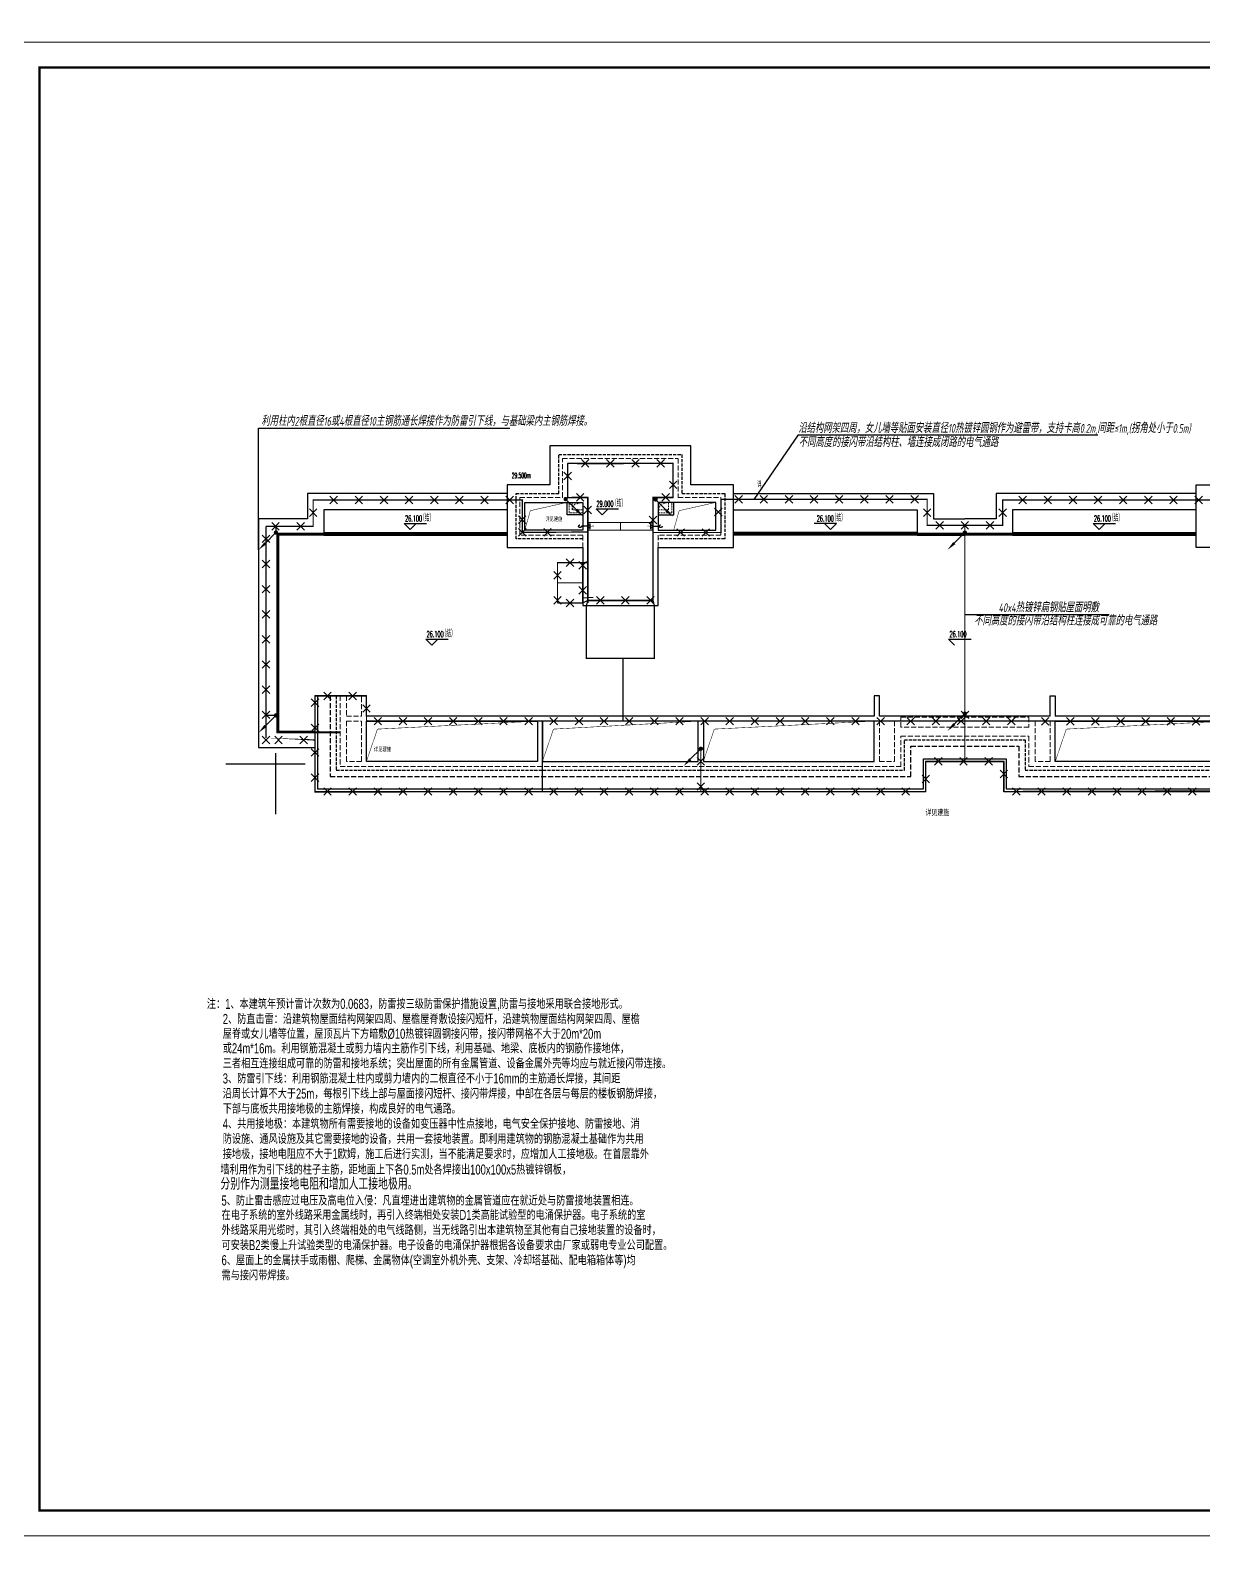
# Model space of a CAD drawing. Extents: x 3443499 to 7125205, y -1700016 to -264854.
# Drawn here: x 3594040 to 3640709, y -878545 to -818195 of the extents above; entities that cross this region are included whole.
import ezdxf

# ---------------------------------------------------------------- set-up
doc = ezdxf.new("R2010")
doc.units = 0
doc.header["$LTSCALE"] = 1000
doc.header["$MEASUREMENT"] = 0
for name, pattern in [('#P_--_20B1_001_t3$0$DASH', [0.35, 0.25, -0.1]), ('$1$DASH', [0.35, 0.25, -0.1]), ('__DASH', [0.35, 0.25, -0.1]), ('DASH', [0.35, 0.25, -0.1])]:
    doc.linetypes.add(name, pattern=pattern)
doc.layers.get('0').update_dxf_attribs({"linetype": 'CONTINUOUS'})
for name, color, linetype in [('!!电气', 1, 'CONTINUOUS'), ('$RECOVER_210609100354-0', 7, 'CONTINUOUS'), ('DIM-照明', 7, 'CONTINUOUS'), ('DIM_ELEV', 3, 'CONTINUOUS'), ('LWIRE', 4, 'CONTINUOUS'), ('ROOF', 183, 'CONTINUOUS'), ('VPIPE-凝结', 150, 'CONTINUOUS'), ('VPIPE-雨水', 4, 'DASH'), ('WIRE-避雷', 4, 'CONTINUOUS'), ('看线', 185, 'CONTINUOUS')]:
    doc.layers.add(name, color=color, linetype=linetype)
for name, color, linetype, lineweight in [('PUB_TEXT', 7, 'CONTINUOUS', 20), ('STAIR', 252, 'CONTINUOUS', 20), ('图框', 147, 'CONTINUOUS', 20), ('平面-分水线', 189, 'CONTINUOUS', 15), ('平面-排水沟', 86, 'CONTINUOUS', 15), ('平面-栏杆', 56, 'CONTINUOUS', 15), ('平面-看线', 252, 'CONTINUOUS', 15), ('线脚', 6, 'CONTINUOUS', 15)]:
    doc.layers.add(name, color=color, linetype=linetype, lineweight=lineweight)
doc.styles.add('_TCH_AXIS', font='COMPLEX', dxfattribs={"bigfont": 'GBCBIG'})
doc.styles.add('_TCH_DIM', font='SIMPLEX', dxfattribs={"bigfont": 'GBCBIG'})
doc.styles.add('HZTXT', font='gbeitc.shx', dxfattribs={"width": 0.8, "height": 400, "bigfont": 'hztxt.shx'})
doc.styles.get("Standard").update_dxf_attribs({"font": 'gbenor.shx', "bigfont": 'gbcbig.shx'})
doc.styles.add('TG_LINETYPE_THUND', font='SIMPLEX', dxfattribs={"width": 0.8, "height": 5.5, "bigfont": 'HZTXT'})
doc.styles.add('zjdz', font='zjdz-s.shx', dxfattribs={"width": 0.7, "bigfont": 'zjdz.shx'})
doc.linetypes.add('TG_×', pattern='A,2,0,["×",TG_LINETYPE_THUND,S=0.1,R=0,X=-0.23,Y=-0.21],0', length=2)

# ---------------------------------------------------------------- blocks, each defined once
blk = doc.blocks.new('DFSFSF')
at = {"layer": '平面-分水线'}
for p, q in [((697141.9143252881, 775567.7311356195), (697141.9143252881, 775667.5561356199)), ((697342.3369560526, 775667.5561356199), (697142.6869560517, 775667.5561356199)), ((697342.3369560526, 775567.7311356195), (697142.6869560517, 775567.7311356195)), ((697193.1069603423, 775567.7311356195), (697193.1069603423, 775667.5561356199)), ((697242.5119560522, 775567.7311356195), (697242.5119560522, 775667.5561356199)), ((697291.916951762, 775567.7311356195), (697291.916951762, 775667.5561356199)), ((697342.3369560526, 775667.5561356199), (697342.3369560526, 775567.7311356195)), ((697342.3369560526, 775567.7311356195), (697342.3369560526, 775667.5561356199))]:
    blk.add_line(p, q, dxfattribs=at)
blk = doc.blocks.new('DFGDGDGD')
at = {"layer": '平面-分水线', "const_width": 10}
blk.add_lwpolyline([(697267.5119560522, 775440.6606483405), (697242.5119560522, 775540.6606483405), (697217.5119560522, 775440.6606483405)], close=True, dxfattribs=at)
blk.add_blockref('DFSFSF', (0, 0))
blk = doc.blocks.new('A$C4ACB0DF9')
blk.add_lwpolyline([(0, -500.0000000000582), (-620, -500.0000000000582), (-620, 0)])
at = {"layer": '线脚', "color": 150, "linetype": '$1$DASH', "ltscale": 0.3}
for points in [[(0, -420.0000000000582), (-540, -420.0000000000582), (-540, 0)], [(-420, -300.0000000000582), (-326.5368019510061, -75.66061522183008), (0, 0)]]:
    blk.add_lwpolyline(points, dxfattribs=at)
blk.add_lwpolyline([(-420, 0), (0, 0), (0, -300.0000000000582), (-420, -300.0000000000582)], close=True, dxfattribs=at)
blk = doc.blocks.new('GDFGDFHTH')
blk.add_lwpolyline([(314716.5761555659, 219807.0013549823), (315336.5761555659, 219807.0013549823), (315336.5761555659, 220307.0013549823)])
at = {"layer": '线脚', "color": 150, "linetype": '$1$DASH', "ltscale": 0.3}
for points in [[(314716.575473725, 220007.0018322721), (314810.0391816534, 220231.3410046261), (315136.5761555653, 220307.0008776934)], [(314716.5761555659, 219887.0013549823), (315256.5761555659, 219887.0013549823), (315256.5761555659, 220307.0013549823)]]:
    blk.add_lwpolyline(points, dxfattribs=at)
blk.add_lwpolyline([(315136.5761555659, 220307.0013549823), (314716.5761555659, 220307.0013549823), (314716.5761555659, 220007.0013549823), (315136.5761555659, 220007.0013549823)], close=True, dxfattribs=at)
blk = doc.blocks.new('$TelecSys$00000080')
for p, q in [((-0.7000000000007276, -0.7000000000007276), (0, 0)), ((0.1041666666678793, 0.1041666666660603), (0.1041666666678793, 0.1041666666660603)), ((-0.1041666666678793, -0.1041666666660603), (-0.1041666666678793, -0.1041666666660603))]:
    blk.add_line(p, q)
at = {"const_width": 0.1425}
blk.add_lwpolyline([(0.07125000000087311, 0, 1), (-0.07125000000087311, 0, 1)], format="xyb", close=True, dxfattribs=at)
blk.add_solid([(-0.6300000000010186, -0.7700000000004366), (-0.7700000000004366, -0.6299999999991996), (-1.150000000001455, -1.149999999999636)])
at = {"width": 0.8, "flags": 9}
blk.add_attdef('A', (0, 0), '', height=2e-05, rotation=180, dxfattribs=at)
blk = doc.blocks.new('$TelecSys$00000009')
for p, q in [((-0.5, 0.5), (0.5, -0.5)), ((0.5, 0.5), (-0.5, -0.5))]:
    blk.add_line(p, q)

msp = doc.modelspace()

# ---------------------------------------------------------------- linework, layer by layer
at = {"layer": '!!电气', "color": 2}
for p, q in [((3603809.121978641, -849370.0684911115), (3603809.121978641, -846945.6887917772)), ((3601809.121978641, -847370.0684911076), (3604969.480553767, -847370.0684911076))]:
    msp.add_line(p, q, dxfattribs=at)
at = {"layer": '$RECOVER_210609100354-0', "color": 252, "const_width": 8}
msp.add_lwpolyline([(3616159.125670867, -841070.0671667845), (3616159.125956317, -843170.0685232362), (3618859.126313655, -843170.070520049), (3618859.12786673, -841070.0726098295)], dxfattribs=at)
at = {"color": 252, "const_width": 20}
for points in [[(3613709.121978641, -838070.0684911285), (3613926.816134199, -837299.8948324698), (3615389.12452555, -836970.0684833834)], [(3619629.119431735, -838070.0684911285), (3619846.813587292, -837299.8948324698), (3621309.121978644, -836970.0684833834)], [(3607409.121978655, -847270.0743984937), (3607846.042626182, -845988.5737886725), (3614209.612043763, -845670.0743981411)], [(3614409.612043763, -847270.0743984991), (3614846.53269129, -845988.5737886778), (3620609.121978649, -845672.867273289)], [(3620808.631913522, -847270.0743984953), (3621245.552561049, -845988.573788674), (3627609.121978127, -845670.0743981428)], [(3634809.12197916, -847270.0743984928), (3635246.042626687, -845988.5737886714), (3641609.612043765, -845670.0743981402)]]:
    msp.add_lwpolyline(points, dxfattribs=at)
at = {"layer": 'DIM-照明'}
for p, q in [((3603119.121978641, -838860.0684911073), (3603119.118622389, -834020.0911082653)), ((3603119.120103767, -834020.0911082639), (3613109.744563479, -834020.0820538506)), ((3624574.627979482, -834286.5331495038), (3622811.28872454, -836851.7244339592)), ((3624574.627979482, -834286.5331495038), (3636495.407463031, -834286.522121301)), ((3631210.351396529, -841423.6619667469), (3636944.78069925, -841423.656769685))]:
    msp.add_line(p, q, dxfattribs=at)
at = {"layer": 'DIM_ELEV', "color": 252}
for p, q in [((3616784.918702168, -837463.0679112335), (3616544.918702168, -837223.0679112335)), ((3616544.918702168, -837223.0679112335), (3617437.169085568, -837223.0679112335)), ((3616784.918702168, -837463.0679112335), (3617024.918702168, -837223.0679112335)), ((3609147.897204848, -838047.8748158626), (3608907.897204848, -837807.8748158626)), ((3608907.897204848, -837807.8748158626), (3609800.147588248, -837807.8748158626)), ((3609147.897204848, -838047.8748158626), (3609387.897204848, -837807.8748158626)), ((3626110.346752463, -837807.8748158305), (3625218.096369063, -837807.8748158305)), ((3625870.346752463, -838047.8748158305), (3625630.346752463, -837807.8748158305)), ((3625870.346752463, -838047.8748158305), (3626110.346752463, -837807.8748158305)), ((3636547.89720485, -838047.8748158626), (3636307.89720485, -837807.8748158626)), ((3636307.89720485, -837807.8748158626), (3637200.14758825, -837807.8748158626)), ((3636547.89720485, -838047.8748158626), (3636787.89720485, -837807.8748158626)), ((3610004.72856407, -842647.6110025742), (3609764.72856407, -842407.6110025742)), ((3609764.72856407, -842407.6110025742), (3610656.97894747, -842407.6110025742)), ((3610004.72856407, -842647.6110025742), (3610244.72856407, -842407.6110025742)), ((3630804.728564072, -842647.6110025742), (3630564.728564072, -842407.6110025742)), ((3630564.728564072, -842407.6110025742), (3631456.978947472, -842407.6110025742))]:
    msp.add_line(p, q, dxfattribs=at)
at = {"layer": 'ROOF', "color": 252, "ltscale": 0.8}
for p, q in [((3605709.12197864, -838170.0684911062), (3613009.121978641, -838170.0684911447)), ((3629309.121978645, -838170.0684911062), (3622009.121978642, -838170.0684911447)), ((3633109.121978641, -838170.0684911062), (3640409.121978644, -838170.0684911447)), ((3605709.12197864, -838270.0684911136), (3613009.121978641, -838270.0684911521)), ((3629309.121978645, -838270.0684911136), (3622009.121978642, -838270.0684911521)), ((3633109.121978641, -838270.0684911136), (3640409.121978644, -838270.0684911521))]:
    msp.add_line(p, q, dxfattribs=at)
for points in [[(3620309.121980903, -836270.0684833834), (3620309.121980904, -834720.0684890288), (3614709.121976379, -834720.0684890288), (3614709.121976385, -836270.0684833834), (3613009.121978641, -836270.0684833834), (3613009.121978641, -838770.0684909798), (3616009.124525152, -838770.0684916171)], [(3616009.124525152, -838770.0684916171), (3616009.124524643, -841070.0684911094), (3619009.121976626, -841070.0684911171), (3619009.120645182, -838770.0684916171), (3622009.121978642, -838770.0684909798), (3622009.121978642, -836270.0684833834), (3620309.121980903, -836270.0684833834)], [(3646409.119432134, -838770.0684916171), (3646409.119432643, -841070.0684911094), (3643409.121980661, -841070.0684911171), (3643409.123312104, -838770.0684916171), (3640409.121978644, -838770.0684909798), (3640409.121978644, -836270.0684833834), (3642109.121976383, -836270.0684833834)], [(3613009.121978641, -836620.0684911107), (3605059.12197864, -836620.0684911107), (3605059.12197864, -837620.0684911136), (3603109.129124877, -837620.0684911136), (3603109.129124891, -846720.0684911159), (3605359.12523398, -846720.0684911126)], [(3622009.121978642, -836620.0684911107), (3629959.121978652, -836620.0684911107), (3629959.121978652, -837620.0684911136), (3631209.121978643, -837620.0684911136)], [(3640409.121978644, -836620.0684911107), (3632459.121978635, -836620.0684911107), (3632459.121978635, -837620.0684911136), (3631209.121978643, -837620.0684911136)], [(3613009.121978641, -837270.0684911107), (3605709.12197864, -837270.0684911107), (3605709.12197864, -838170.0684911062)], [(3622009.121978642, -837270.0684911107), (3629309.121978652, -837270.0684911107), (3629309.121978652, -838170.0684911062)], [(3640409.121978644, -837270.0684911107), (3633109.121978635, -837270.0684911107), (3633109.121978635, -838170.0684911062)], [(3605709.12197864, -838270.0684911136), (3603909.129124878, -838270.0684911136), (3603909.12912489, -846070.068491115), (3605359.128055275, -846070.0684911127)], [(3629309.121978652, -838270.0684911136), (3631209.121978643, -838270.0684911136)], [(3633109.121978635, -838270.0684911136), (3631209.121978643, -838270.0684911136)], [(3605359.134131927, -844670.0647601761), (3605359.117638187, -848470.068491114), (3629659.122404208, -848470.0684909583), (3629659.121893522, -847270.0710473314), (3632759.122490134, -847270.0789716266), (3632759.122491125, -848470.068491114), (3657059.121978632, -848470.0684909583), (3657059.121978651, -844670.0691006342)], [(3627609.127014534, -845470.0691023867), (3607409.12197861, -845470.0691036587), (3607409.121978614, -844670.0691006302), (3605359.134131931, -844670.0636751159)], [(3605459.134131926, -844670.0651942214), (3605459.118072233, -848370.0684911134), (3629559.122361651, -848370.068490959), (3629559.121850964, -847170.0707917087), (3632859.122490051, -847170.0792272486), (3632859.122491043, -848370.0684911134), (3656959.121978632, -848370.068490959), (3656959.121978651, -844670.0691006337)], [(3627809.11996124, -845470.0684925776), (3627809.127014484, -844670.0690337642), (3627609.127014484, -844670.0690337642), (3627609.127014534, -845470.06849259)], [(3634609.123996046, -845470.0684925776), (3634609.116942802, -844670.0690337642), (3634809.116942802, -844670.0690337642), (3634809.116942753, -845470.06849259)], [(3657059.121978651, -844670.0691006342), (3655009.121978638, -844670.0691006302), (3655009.12197876, -845470.0691006612), (3634809.116942753, -845470.0691019333)], [(3634609.123996051, -845470.0691019458), (3627809.119961235, -845470.069102374)]]:
    msp.add_lwpolyline(points, dxfattribs=at)
for points in [[(3615409.121976382, -835420.0684890288), (3615409.121976388, -836770.0688729446), (3616209.124525595, -836770.0679638197), (3616209.124524687, -840870.06849111), (3618809.121893538, -840870.0684911166), (3618809.120190237, -836770.0683388279), (3619609.121980903, -836770.068947946), (3619609.121980903, -835420.0684890288)], [(3616009.124525307, -838070.0684916171), (3613709.121978641, -838070.0684911285), (3613709.121978641, -836970.0684833834), (3616009.12452555, -836970.0684833834)], [(3619009.119431978, -838070.0684916171), (3621309.121978644, -838070.0684911285), (3621309.121978644, -836970.0684833834), (3619009.119431735, -836970.0684833834)], [(3607409.121978655, -845670.0691007038), (3614209.612043763, -845670.0691007038), (3614209.612043763, -847270.0743984937), (3607409.121978655, -847270.0743984937)], [(3614409.612043763, -847270.0743984991), (3620609.121978649, -847270.0743984991), (3620609.121978649, -845670.0690978572), (3614409.612043763, -845670.0690978572)], [(3627609.121978127, -845670.069100705), (3620808.631913522, -845670.069100704), (3620808.631913522, -847270.0743984941), (3627609.121978127, -847270.074398495)], [(3634809.121979158, -845670.0691007028), (3641609.612043764, -845670.069100696), (3641609.612043765, -847270.074398486), (3634809.12197916, -847270.0743984928)]]:
    msp.add_lwpolyline(points, close=True, dxfattribs=at)
at = {"layer": 'ROOF', "color": 252, "linetype": '__DASH', "ltscale": 0.8}
msp.add_lwpolyline([(3605959.134131921, -844670.0673644482), (3605959.120242464, -847870.0684911101), (3629059.122148864, -847870.0684909623), (3629059.121638177, -846670.0695135946), (3633359.122489638, -846670.0805053588), (3633359.12249063, -847870.0684911101), (3656459.121978635, -847870.0684909623), (3656459.121978651, -844670.0691006312)], dxfattribs=at)
at = {"layer": 'STAIR', "color": 252}
msp.add_lwpolyline([(3616009.123094206, -839370.0682247765), (3615009.123748171, -839370.0682247761), (3615009.123748069, -840970.0680878718), (3616009.124266941, -840970.0684391145)], dxfattribs=at)
at = {"layer": 'VPIPE-凝结', "color": 252}
for p, q in [((3616209.122024847, -837920.0684973134), (3615959.122118538, -837920.0685306541)), ((3618809.112424459, -837920.0684973134), (3619059.112330768, -837920.0685306541))]:
    msp.add_line(p, q, dxfattribs=at)
at = {"layer": 'VPIPE-雨水', "color": 252}
for centre in [(3615904.122134353, -837920.0268211), (3619114.112314953, -837920.0268211)]:
    msp.add_circle(centre, 55, dxfattribs=at)
at = {"layer": 'WIRE-避雷', "color": 4, "const_width": 50}
for points in [[(3618809.11246052, -838168.591620591), (3618809.113525332, -836770.0908792814), (3619609.113670194, -836770.0908792816), (3619609.113670194, -835420.091029481), (3615409.113665672, -835420.0910294984), (3615409.113665678, -836770.0914133968), (3616209.116214885, -836770.0905042719), (3616212.906210625, -838152.9448360397)], [(3616209.116213978, -840870.0910315622), (3616209.116214579, -838152.9552233007), (3613604.743662049, -838160.0930400982), (3613604.743662049, -836875.9657930792), (3605290.097391114, -836875.9657930792), (3605290.097391114, -837920.0684911136), (3603409.129124877, -837920.0684911166)], [(3643609.113753039, -840870.0910315688), (3643609.113753039, -840870.0910315688), (3643609.114872342, -838175.8258408196), (3641008.967396656, -838175.8247606163), (3641008.967396656, -836878.9937454588), (3632711.263524973, -836878.9937454588), (3632711.263524973, -837882.1497936745), (3629712.905690082, -837882.1497936745), (3629712.905690082, -836851.7244339592), (3621509.113667933, -836851.7244339592), (3621509.121982902, -838167.3171016856), (3618809.11246052, -838168.5916205911), (3618809.113582828, -840870.0910315688), (3618809.113582828, -840870.0910315688)], [(3603409.129124877, -837920.0684911136), (3603409.12912489, -846420.0684911155), (3605359.126536116, -846420.0684911204)], [(3603809.121978641, -838170.0684911076), (3603809.121978641, -837920.0684911136)], [(3616209.136868219, -840870.06849111), (3618809.103467448, -840870.0684911166)], [(3605359.126536116, -846435.508618448), (3605359.134131927, -844670.0647601761), (3607409.121978614, -844670.0691006302), (3607412.27882342, -845670.0691007038)], [(3603809.121978641, -845442.0691870934), (3603409.12912489, -845442.0691870941)], [(3631209.121978643, -845371.7616456749), (3631209.121978643, -846180.2696289313)], [(3607412.27882342, -845670.0691007038), (3628409.121327328, -845670.0691007099), (3628659.119563099, -845670.0691007099)], [(3614409.612043763, -845670.0691007058), (3614409.612043781, -848470.068491056)], [(3628659.119563099, -845670.0691007099), (3633759.122489307, -845670.0684911378), (3633759.122489307, -845670.0684911378)], [(3633759.122489307, -845670.0684911378), (3634009.122629958, -845670.0684911377), (3655009.121978631, -845670.0691006847)], [(3605359.126536116, -846420.0684911204), (3605359.12653613, -848470.068491114), (3629659.122404208, -848470.0684909583), (3629659.121893522, -847270.0710473314), (3632759.122490134, -847270.0789716266), (3632759.122491125, -848470.068491114), (3657059.121978632, -848470.0684909583), (3657059.121978641, -846630.7305321973)], [(3620709.121978643, -846770.0684909653), (3620709.121978654, -848470.0684910156)]]:
    msp.add_lwpolyline(points, dxfattribs=at)
at = {"layer": 'WIRE-避雷', "color": 4, "linetype": '__DASH', "const_width": 50}
for points in [[(3631211.263524973, -837882.1497936745), (3631209.122191828, -847270.075009479)], [(3617612.57007413, -843170.0695981457), (3617608.261490795, -845670.0691007067)]]:
    msp.add_lwpolyline(points, dxfattribs=at)
at = {"layer": 'WIRE-避雷', "const_width": 50}
for points in [[(3616009.124525019, -839370.0682247765), (3615009.123748171, -839370.0682247761), (3615009.123748069, -840970.0680878718), (3616009.124524666, -840970.0684391146), (3616009.124525019, -839370.0682247765), (3616209.11621431, -839370.0682247765)], [(3616009.124266941, -840970.0684391145), (3616214.306520071, -840870.0684911098)]]:
    msp.add_lwpolyline(points, dxfattribs=at)
at = {"layer": 'WIRE-避雷', "linetype": 'TG_×', "const_width": 50}
msp.add_lwpolyline([(3616214.306520071, -840870.06849111), (3616159.125670867, -841070.0671667845), (3616159.125956317, -843170.0685232362), (3618859.126313655, -843170.0705200491), (3618859.12786673, -841070.0726098295), (3618809.103467448, -840870.0684911166)], dxfattribs=at)
at = {"layer": '图框'}
for points in [[(3591906.656087864, -759270.2684293166), (3676006.656087864, -759270.2684293166), (3676006.656087864, -818670.2684293166), (3591906.656087864, -818670.2684293166)], [(3591906.656087864, -818670.2684293166), (3676006.656087864, -818670.2684293166), (3676006.656087864, -878070.2684293166), (3591906.656087864, -878070.2684293166)], [(3591906.656087864, -878070.2684293166), (3676006.656087864, -878070.2684293166), (3676006.656087864, -937470.2684293166), (3591906.656087864, -937470.2684293166)]]:
    msp.add_lwpolyline(points, close=True, dxfattribs=at)
at = {"layer": '图框', "const_width": 100}
msp.add_lwpolyline([(3675006.656087864, -877070.2684293166), (3675006.656087864, -819670.2684293166), (3594406.656087864, -819670.2684293166), (3594406.656087864, -877070.2684293166)], close=True, dxfattribs=at)
at = {"layer": '平面-排水沟', "color": 252}
for p, q in [((3616209.122212229, -837770.0812935866), (3618809.110760579, -837770.0684973216)), ((3616209.123688728, -838070.081293583), (3618809.112237077, -838070.068497318)), ((3617509.116486404, -837770.0748954541), (3617509.117962902, -838070.0748954505)), ((3616009.123748123, -840170.0716841541), (3615009.12374812, -840170.0681563239))]:
    msp.add_line(p, q, dxfattribs=at)
at = {"layer": '平面-栏杆', "color": 252}
for points in [[(3613009.121978641, -838200.0684911538), (3603839.129124878, -838200.0684911136), (3603839.129124891, -846140.068491115), (3606359.121978628, -846140.068491111)], [(3613009.121978641, -838240.0684911538), (3603879.129124878, -838240.0684911136), (3603879.12912489, -846100.068491115), (3606359.121978628, -846100.068491111)], [(3622009.121978642, -838200.0684911151), (3631209.121978643, -838200.0684911136)], [(3622009.121978642, -838240.0684911151), (3631209.121978643, -838240.0684911136)], [(3640409.121978644, -838200.0684911151), (3631209.121978643, -838200.0684911136)], [(3640409.121978644, -838240.0684911151), (3631209.121978643, -838240.0684911136)]]:
    msp.add_lwpolyline(points, dxfattribs=at)
at = {"layer": '平面-看线', "color": 252, "linetype": 'DASH', "ltscale": 0.8}
for points in [[(3616009.124525152, -838770.0684916171), (3616009.124525263, -838270.0684916171), (3613509.121978641, -838270.0684910861), (3613509.121978641, -836770.0684833834), (3615209.121976388, -836770.0684833839), (3615209.121976381, -835220.0684890288), (3619809.121980903, -835220.0684890288), (3619809.121980903, -836770.0684833834), (3621509.121978642, -836770.0684833834), (3621509.121978642, -838270.0684910861), (3619009.120645076, -838270.0684916171), (3619009.120645182, -838770.0684916171)], [(3606359.134131917, -844670.0691006298), (3606359.121978649, -847470.0684911076), (3628659.121978635, -847470.0684909648), (3628659.121467948, -846270.0684911034), (3633759.122489307, -846270.081527847), (3633759.122490299, -847470.0684911076), (3656059.121978637, -847470.0684909648), (3656059.121978651, -844670.0691006291)], [(3606609.122629956, -844670.071406497), (3606609.122629957, -845470.0691005385), (3607209.121707364, -845470.0691005387), (3607209.114654121, -844670.0696432072)]]:
    msp.add_lwpolyline(points, dxfattribs=at)
for points in [[(3606609.122629956, -845670.0691005385), (3607209.121978642, -845670.0691005385), (3607209.121978642, -847270.0684911076), (3606609.122629956, -847270.0684911076)], [(3628409.121327328, -845670.0691005434), (3627809.121978642, -845670.0691005432), (3627809.121978641, -847270.0684911122), (3628409.121327328, -847270.0684911124)], [(3628659.119563099, -845517.1551394138), (3633759.122489307, -845517.1551394138), (3633759.122489307, -845917.1551393981), (3628659.119563099, -845917.1551393981)], [(3634009.122629958, -845670.0691005434), (3634609.121978644, -845670.0691005432), (3634609.121978645, -847270.0684911122), (3634009.122629959, -847270.0684911124)]]:
    msp.add_lwpolyline(points, close=True, dxfattribs=at)
at = {"layer": '看线', "color": 252, "linetype": '#P_--_20B1_001_t3$0$DASH', "ltscale": 0.5}
for points in [[(3616009.12452523, -838420.0684916171), (3613359.121978641, -838420.0684910542), (3613359.121978641, -836620.0684833834), (3615059.121976387, -836620.0684833834), (3615059.12197638, -835070.0684890288), (3619959.121980903, -835070.0684890288), (3619959.121980903, -836620.0684833834), (3621659.121978642, -836620.0684833834), (3621659.121978642, -838420.0684910542), (3619009.120645108, -838420.0684916171)], [(3606209.134131918, -844670.0684495617), (3606209.12132758, -847620.0684911085), (3628809.122042471, -847620.0684909638), (3628809.121531784, -846420.0688745376), (3633609.122489431, -846420.0811444139), (3633609.122490423, -847620.0684911085), (3656209.121978636, -847620.0684909638), (3656209.121978651, -844670.0691006299)]]:
    msp.add_lwpolyline(points, dxfattribs=at)

# ---------------------------------------------------------------- block references
at = {"color": 252}
for name, p in [('A$C4ACB0DF9', (3616009.12452555, -836970.0684833834)), ('GDFGDFHTH', (3304292.543276169, -1057277.069844433))]:
    msp.add_blockref(name, p, dxfattribs=at)
at = {"color": 252, "xscale": -1, "rotation": 90}
msp.add_blockref('DFGDGDGD', (4391876.678160466, -140677.5565412613), dxfattribs=at)
at = {"color": 252, "rotation": 270}
msp.add_blockref('DFGDGDGD', (2843141.55628884, -140677.5565412613), dxfattribs=at)
at = {"layer": 'LWIRE', "color": 1, "xscale": 300, "yscale": 300, "zscale": 300}
for p, rotation in [((3615409.113665674, -835920.0910294984), 270.0000000002372), ((3616109.113670194, -835420.0910294954), 180.0000000002367), ((3617109.113670194, -835420.0910294913), 180.0000000002367), ((3618109.113670194, -835420.0910294872), 180.0000000002367), ((3619109.113670194, -835420.0910294831), 180.0000000002367), ((3619609.113670194, -836270.0908792816), 90), ((3615909.113665678, -836770.0908451956), 6.511106373846548e-05), ((3616210.486562224, -837270.0886264165), 270.1570304344702), ((3618809.112841218, -837668.5916205911), 89.999956375227)]:
    msp.add_blockref('$TelecSys$00000009', p, dxfattribs=dict(at, rotation=rotation))
at = {"layer": 'LWIRE', "color": 2}
for name, p, xscale, yscale, zscale, rotation in [('$TelecSys$00000009', (3606104.743662049, -836875.9657930792), 300, 300, 300, 180), ('$TelecSys$00000009', (3607104.743662049, -836875.9657930792), 300, 300, 300, 180), ('$TelecSys$00000009', (3608104.743662049, -836875.9657930792), 300, 300, 300, 180), ('$TelecSys$00000009', (3609104.743662049, -836875.9657930792), 300, 300, 300, 180), ('$TelecSys$00000009', (3610104.743662049, -836875.9657930792), 300, 300, 300, 180), ('$TelecSys$00000009', (3611104.743662049, -836875.9657930792), 300, 300, 300, 180), ('$TelecSys$00000009', (3612104.743662049, -836875.9657930792), 300, 300, 300, 180), ('$TelecSys$00000009', (3613104.743662049, -836875.9657930792), 300, 300, 300, 180), ('$TelecSys$00000080', (3615332.535302843, -836837.7251907007), -600, 600, 600, 359.9999999363239), ('$TelecSys$00000080', (3618909.121989275, -836853.5274922207), -600, 600, 600, 359.9999999363239), ('$TelecSys$00000009', (3622212.905690082, -836851.7244339592), 300, 300, 300, 180), ('$TelecSys$00000009', (3623212.905690082, -836851.7244339592), 300, 300, 300, 180), ('$TelecSys$00000009', (3624212.905690082, -836851.7244339592), 300, 300, 300, 180), ('$TelecSys$00000009', (3625212.905690082, -836851.7244339592), 300, 300, 300, 180), ('$TelecSys$00000009', (3626212.905690082, -836851.7244339592), 300, 300, 300, 180), ('$TelecSys$00000009', (3627212.905690082, -836851.7244339592), 300, 300, 300, 180), ('$TelecSys$00000009', (3628212.905690082, -836851.7244339592), 300, 300, 300, 180), ('$TelecSys$00000009', (3629212.905690082, -836851.7244339592), 300, 300, 300, 180), ('$TelecSys$00000009', (3633508.967396656, -836878.9937454588), 300, 300, 300, 180), ('$TelecSys$00000009', (3634508.967396656, -836878.9937454588), 300, 300, 300, 180), ('$TelecSys$00000009', (3635508.967396656, -836878.9937454588), 300, 300, 300, 180), ('$TelecSys$00000009', (3636508.967396656, -836878.9937454588), 300, 300, 300, 180), ('$TelecSys$00000009', (3637508.967396656, -836878.9937454588), 300, 300, 300, 180), ('$TelecSys$00000009', (3638508.967396656, -836878.9937454588), 300, 300, 300, 180), ('$TelecSys$00000009', (3639508.967396656, -836878.9937454588), 300, 300, 300, 180), ('$TelecSys$00000009', (3640508.967396656, -836878.9937454588), 300, 300, 300, 180), ('$TelecSys$00000009', (3605290.097391114, -837375.9657930792), 300, 300, 300, 270), ('$TelecSys$00000009', (3613604.743662049, -837660.0930400982), 300, 300, 300, 90), ('$TelecSys$00000009', (3621408.395069864, -837351.7244339592), 300, 300, 300, 270), ('$TelecSys$00000009', (3629712.905690082, -837382.1497936745), 300, 300, 300, 90), ('$TelecSys$00000009', (3632711.263524973, -837378.9937454588), 300, 300, 300, 270), ('$TelecSys$00000009', (3603790.097391114, -837920.068491116), 300, 300, 300, 180.000000000094), ('$TelecSys$00000009', (3604790.097391114, -837920.0684911144), 300, 300, 300, 180.000000000094), ('$TelecSys$00000009', (3613608.261490776, -838160.0930400982), 300, 300, 300, 180), ('$TelecSys$00000009', (3614608.261490776, -838160.0930400982), 300, 300, 300, 180), ('$TelecSys$00000009', (3619908.395069864, -838168.5905407474), 300, 300, 300, 180), ('$TelecSys$00000009', (3620908.395069864, -838168.5905407474), 300, 300, 300, 180), ('$TelecSys$00000009', (3630211.263524973, -837882.1497936745), 300, 300, 300, 180), ('$TelecSys$00000009', (3631211.263524973, -837882.1497936745), 300, 300, 300, 180), ('$TelecSys$00000009', (3632211.263524973, -837882.1497936745), 300, 300, 300, 180), ('$TelecSys$00000009', (3603409.129124878, -838420.0684911136), 300, 300, 300, 270.0000000000848), ('$TelecSys$00000009', (3603409.129124879, -839420.0684911136), 300, 300, 300, 270.0000000000848), ('$TelecSys$00000009', (3603409.129124881, -840420.0684911136), 300, 300, 300, 270.0000000000848), ('$TelecSys$00000009', (3603409.129124882, -841420.0684911136), 300, 300, 300, 270.0000000000848), ('$TelecSys$00000009', (3603409.129124884, -842420.0684911136), 300, 300, 300, 270.0000000000848), ('$TelecSys$00000009', (3603409.129124885, -843420.0684911136), 300, 300, 300, 270.0000000000848), ('$TelecSys$00000009', (3603409.129124886, -844420.0684911136), 300, 300, 300, 270.0000000000848), ('$TelecSys$00000009', (3605359.132989856, -844935.508618462), 300.0000000000001, 300.0000000000001, 300.0000000000001, 89.9997534853011), ('$TelecSys$00000009', (3605859.134131926, -844670.0658188297), 300, 300, 300, 359.9998786872309), ('$TelecSys$00000009', (3606859.134131923, -844670.067936137), 300, 300, 300, 359.9998786872309), ('$TelecSys$00000009', (3603409.129124888, -845420.0684911136), 300, 300, 300, 270.0000000000848), ('$TelecSys$00000009', (3607410.491046362, -845170.0672262802), 300, 300, 300, 270.1568838037136), ('$TelecSys$00000009', (3605359.128687363, -845935.5086184527), 300.0000000000001, 300.0000000000001, 300.0000000000001, 89.9997534853011), ('$TelecSys$00000009', (3603409.129124889, -846420.0684911136), 300, 300, 300, 270.0000000000848), ('$TelecSys$00000009', (3605359.12653612, -846920.0684911204), 300, 300, 300, 270.0000000003644), ('$TelecSys$00000009', (3630159.12189352, -847270.0723254433), 300, 300, 300, 359.9998535391676), ('$TelecSys$00000009', (3631159.121893517, -847270.074881667), 300, 300, 300, 359.9998535391676), ('$TelecSys$00000009', (3632159.121893513, -847270.0774378908), 300, 300, 300, 359.9998535391676), ('$TelecSys$00000009', (3605359.126536126, -847920.0684911204), 300, 300, 300, 270.0000000003644), ('$TelecSys$00000009', (3629659.122191422, -847970.0684909583), 300, 300, 300, 90.00002438351602), ('$TelecSys$00000009', (3632759.122490547, -847770.0789716266), 300, 300, 300, 270.0000000473581)]:
    msp.add_blockref(name, p, dxfattribs=dict(at, xscale=xscale, yscale=yscale, zscale=zscale, rotation=rotation))
at = {"layer": 'LWIRE', "color": 1, "xscale": 300, "yscale": 300, "zscale": 300}
msp.add_blockref('$TelecSys$00000009', (3619309.113525332, -836770.0908792815), dxfattribs=at)
at = {"layer": 'LWIRE', "color": 2}
for name, p, xscale, yscale, zscale in [('$TelecSys$00000080', (3603809.121978641, -838170.0684911076), 600, 600, 600), ('$TelecSys$00000080', (3631209.121978643, -838170.0684911076), 600, 600, 600), ('$TelecSys$00000080', (3603809.121978641, -845442.0691870934), 600, 600, 600), ('$TelecSys$00000080', (3631209.121978643, -845371.7616456749), 600, 600, 600), ('$TelecSys$00000009', (3607859.121978631, -845670.0691007039), 300, 300, 300), ('$TelecSys$00000009', (3608859.121978631, -845670.0691007039), 300, 300, 300), ('$TelecSys$00000009', (3609859.121978631, -845670.0691007039), 300, 300, 300), ('$TelecSys$00000009', (3610859.121978631, -845670.0691007039), 300, 300, 300), ('$TelecSys$00000009', (3611859.121978631, -845670.0691007039), 300, 300, 300), ('$TelecSys$00000009', (3612859.121978631, -845670.0691007039), 300, 300, 300), ('$TelecSys$00000009', (3613859.121978631, -845670.0691007039), 300, 300, 300), ('$TelecSys$00000009', (3614859.121978631, -845670.0691007039), 300, 300, 300), ('$TelecSys$00000009', (3615859.121978631, -845670.0691007039), 300, 300, 300), ('$TelecSys$00000009', (3616859.121978631, -845670.0691007039), 300, 300, 300), ('$TelecSys$00000009', (3617859.121978631, -845670.0691007039), 300, 300, 300), ('$TelecSys$00000009', (3618859.121978631, -845670.0691007039), 300, 300, 300), ('$TelecSys$00000009', (3619859.121978631, -845670.0691007039), 300, 300, 300), ('$TelecSys$00000009', (3620859.121978631, -845670.0691007039), 300, 300, 300), ('$TelecSys$00000009', (3621859.121978631, -845670.0691007039), 300, 300, 300), ('$TelecSys$00000009', (3622859.121978631, -845670.0691007039), 300, 300, 300), ('$TelecSys$00000009', (3623859.121978631, -845670.0691007039), 300, 300, 300), ('$TelecSys$00000009', (3624859.121978631, -845670.0691007039), 300, 300, 300), ('$TelecSys$00000009', (3625859.121978631, -845670.0691007039), 300, 300, 300), ('$TelecSys$00000009', (3626859.121978631, -845670.0691007039), 300, 300, 300), ('$TelecSys$00000009', (3627859.121978631, -845670.0691007039), 300, 300, 300), ('$TelecSys$00000009', (3629056.851694944, -845670.0686945998), 300, 300, 300), ('$TelecSys$00000009', (3630056.851694944, -845670.0686945998), 300, 300, 300), ('$TelecSys$00000009', (3631056.851694944, -845670.0686945998), 300, 300, 300), ('$TelecSys$00000009', (3632056.851694944, -845670.0686945998), 300, 300, 300), ('$TelecSys$00000009', (3633056.851694944, -845670.068575076), 300, 300, 300), ('$TelecSys$00000009', (3603909.12912489, -846420.0684911167), 300, 300, 300), ('$TelecSys$00000009', (3604909.12912489, -846420.0684911192), 300, 300, 300), ('$TelecSys$00000080', (3620709.121978643, -846770.0684909653), 600, 600, 600), ('$TelecSys$00000009', (3605859.12653613, -848470.0684911107), 300, 300, 300), ('$TelecSys$00000009', (3606859.12653613, -848470.0684911043), 300, 300, 300), ('$TelecSys$00000009', (3607859.12653613, -848470.0684910979), 300, 300, 300), ('$TelecSys$00000009', (3608859.12653613, -848470.0684910915), 300, 300, 300), ('$TelecSys$00000009', (3609859.12653613, -848470.0684910851), 300, 300, 300), ('$TelecSys$00000009', (3610859.12653613, -848470.0684910787), 300, 300, 300), ('$TelecSys$00000009', (3611859.12653613, -848470.0684910723), 300, 300, 300), ('$TelecSys$00000009', (3612859.12653613, -848470.0684910659), 300, 300, 300), ('$TelecSys$00000009', (3613859.12653613, -848470.0684910595), 300, 300, 300), ('$TelecSys$00000009', (3614859.12653613, -848470.0684910531), 300, 300, 300), ('$TelecSys$00000009', (3615859.12653613, -848470.0684910467), 300, 300, 300), ('$TelecSys$00000009', (3616859.12653613, -848470.0684910403), 300, 300, 300), ('$TelecSys$00000009', (3617859.12653613, -848470.0684910339), 300, 300, 300), ('$TelecSys$00000009', (3618859.12653613, -848470.0684910275), 300, 300, 300), ('$TelecSys$00000009', (3619859.12653613, -848470.068491021), 300, 300, 300), ('$TelecSys$00000009', (3620859.12653613, -848470.0684910147), 300, 300, 300), ('$TelecSys$00000009', (3621859.12653613, -848470.0684910082), 300, 300, 300), ('$TelecSys$00000009', (3622859.12653613, -848470.0684910018), 300, 300, 300), ('$TelecSys$00000009', (3623859.12653613, -848470.0684909954), 300, 300, 300), ('$TelecSys$00000009', (3624859.12653613, -848470.068490989), 300, 300, 300), ('$TelecSys$00000009', (3625859.12653613, -848470.0684909826), 300, 300, 300), ('$TelecSys$00000009', (3626859.12653613, -848470.0684909762), 300, 300, 300), ('$TelecSys$00000009', (3627859.12653613, -848470.0684909698), 300, 300, 300), ('$TelecSys$00000009', (3628859.12653613, -848470.0684909634), 300, 300, 300), ('$TelecSys$00000009', (3633259.122491125, -848470.0684911107), 300, 300, 300), ('$TelecSys$00000009', (3634259.122491125, -848470.0684911043), 300, 300, 300), ('$TelecSys$00000009', (3635259.122491125, -848470.0684910979), 300, 300, 300), ('$TelecSys$00000009', (3636259.122491125, -848470.0684910915), 300, 300, 300), ('$TelecSys$00000009', (3637259.122491125, -848470.0684910851), 300, 300, 300), ('$TelecSys$00000009', (3638259.122491125, -848470.0684910787), 300, 300, 300), ('$TelecSys$00000009', (3639259.122491125, -848470.0684910723), 300, 300, 300), ('$TelecSys$00000009', (3640259.122491125, -848470.0684910659), 300, 300, 300)]:
    msp.add_blockref(name, p, dxfattribs=dict(at, xscale=xscale, yscale=yscale, zscale=zscale))
at = {"layer": 'LWIRE', "xscale": 300, "yscale": 300, "zscale": 300}
for p, rotation in [((3615509.124525019, -839370.0682247763), 179.9999999999733), ((3616009.124524998, -839470.0684391146), 89.9999999873268), ((3615009.123748139, -839870.0682247761), 269.9999999963481), ((3616009.124524776, -840470.0684391146), 89.9999999873268), ((3615009.123748076, -840870.0682247761), 269.9999999963481), ((3615509.123748069, -840970.068263493), 359.9999798752834)]:
    msp.add_blockref('$TelecSys$00000009', p, dxfattribs=dict(at, rotation=rotation))
at = {"layer": 'LWIRE', "color": 4, "xscale": 300, "yscale": 300, "zscale": 300}
for p, rotation in [((3616209.124524713, -840751.3995383134), 47.50038406821797), ((3631218.973980061, -845420.0620203153), 270.0752637684451)]:
    msp.add_blockref('$TelecSys$00000009', p, dxfattribs=dict(at, rotation=rotation))
at = {"layer": 'LWIRE', "color": 6, "xscale": 300, "yscale": 300, "zscale": 300}
for p in [(3616709.136868219, -840870.0684911113), (3617709.136868219, -840870.0684911138), (3618709.136868219, -840870.0684911164)]:
    msp.add_blockref('$TelecSys$00000009', p, dxfattribs=at)
at = {"layer": 'LWIRE', "color": 4, "xscale": 300, "yscale": 300, "zscale": 300}
for p in [(3634404.509257001, -845675.9578751895), (3635404.509257001, -845675.9578751895), (3636404.509257001, -845675.9578751895), (3637404.509257001, -845675.9578751895), (3638404.509257001, -845675.9578751895), (3639404.509257001, -845675.9578751895), (3640404.509257001, -845675.9578751895)]:
    msp.add_blockref('$TelecSys$00000009', p, dxfattribs=at)
at = {"layer": 'LWIRE', "color": 6, "xscale": 300, "yscale": 300, "zscale": 300, "rotation": 270.000000000361}
for p in [(3620709.121978647, -847270.0684909653), (3620709.121978653, -848270.0684909653)]:
    msp.add_blockref('$TelecSys$00000009', p, dxfattribs=at)

# ---------------------------------------------------------------- texts
at = {"layer": 'DIM-照明', "style": 'HZTXT', "width": 0.7}
for s, p in [('利用柱内2根直径16或4根直径10主钢筋通长焊接作为防雷引下线，与基础梁内主钢筋焊接。', (3603225.988754172, -833920.0910114103)), ('沿结构网架四周，女儿墙等贴面安装直径10热镀锌圆钢作为避雷带，支持卡高0.2m,间距≤1m,(拐角处小于0.5m)', (3624583.923822768, -834203.2149480853)), ('不同高度的接闪带沿结构柱、墙连接成闭路的电气通路', (3624599.869672041, -834765.5049688515)), ('40x4热镀锌扁钢贴屋面明敷', (3632547.891520145, -841332.977874453)), ('不同高度的接闪带沿结构柱连接成可靠的电气通路', (3631581.124313973, -841860.0052973877))]:
    msp.add_text(s, height=349.9999999999999, rotation=5.192677996927216e-05, dxfattribs=at).set_placement(p)
at = {"layer": 'DIM-照明', "color": 7, "linetype": 'Continuous', "style": 'zjdz', "width": 0.7}
for s, height, p in [('注：1、本建筑年预计雷计次数为0.0683，防雷按三级防雷保护措施设置,防雷与接地采用联合接地形式。', 399.9999999844779, (3601059.869803718, -857117.3596573062)), ('2、防直击雷：沿建筑物屋面结构网架四周、屋檐屋脊敷设接闪短杆，沿建筑物屋面结构网架四周、屋檐', 399.9999999844779, (3601693.424142388, -857717.7222378999)), ('屋脊或女儿墙等位置，屋顶瓦片下方暗敷%%C10热镀锌圆钢接闪带，接闪带网格不大于20m*20m', 399.9999999844779, (3601693.424142388, -858307.0481319665)), ('或24m*16m。利用钢筋混凝土或剪力墙内主筋作引下线，利用基础、地梁、底板内的钢筋作接地体，', 399.9999999844779, (3601693.424142388, -858882.9962304533)), ('三者相互连接组成可靠的防雷和接地系统；突出屋面的所有金属管道、设备金属外壳等均应与就近接闪带连接。', 399.9999999844779, (3601693.424142388, -859483.3588110469)), ('3、防雷引下线：利用钢筋混凝土柱内或剪力墙内的二根直径不小于16mm的主筋通长焊接，其间距', 399.9999999844779, (3601693.424142348, -860083.7213919591)), ('沿周长计算不大于25m，每根引下线上部与屋面接闪短杆、接闪带焊接，中部在各层与每层的楼板钢筋焊接，', 399.9999999844779, (3601693.424142348, -860684.0839725528)), ('下部与底板共用接地极的主筋焊接，构成良好的电气通路。', 399.9999999844779, (3601693.424142348, -861284.4465534645)), ('4、共用接地极：本建筑物所有需要接地的设备如变压器中性点接地，电气安全保护接地、防雷接地、消', 399.9999999844779, (3601693.424142348, -861884.8091343762)), ('防设施、通风设施及其它需要接地的设备，共用一套接地装置。即利用建筑物的钢筋混凝土基础作为共用', 399.9999999844779, (3601693.424142348, -862485.1717149704)), ('接地极，接地电阻应不大于1欧姆，施工后进行实测，当不能满足要求时，应增加人工接地极。在首层靠外', 399.9999999844779, (3601693.424142348, -863085.5342958821)), ('墙利用作为引下线的柱子主筋，距地面上下各0.5m处各焊接出100x100x5热镀锌钢板，', 399.9999999844779, (3601600.115432777, -863705.800824245)), ('分别作为测量接地电阻和增加人工接地极用。', 466.6666666485576, (3601600.115432777, -864306.1634051567)), ('5、防止雷击感应过电压及高电位入侵：凡直埋进出建筑物的金属管道应在就近处与防雷接地装置相连。', 399.9999999844779, (3601643.339329052, -864938.4189343909)), ('在电子系统的室外线路采用金属线时，再引入终端相处安装D1类高能试验型的电涌保护器。电子系统的室', 399.9999999844779, (3601644.997442896, -865509.6404753556)), ('外线路采用光缆时，其引入终端相处的电气线路侧，当无线路引出本建筑物至其他有自己接地装置的设备时，', 399.9999999844779, (3601644.997442896, -866110.0030562677)), ('可安装B2类慢上升试验类型的电涌保护器。电子设备的电涌保护器根据各设备要求由厂家或弱电专业公司配置。', 399.9999999844779, (3601644.997442896, -866710.365637179)), ('6、屋面上的金属扶手或雨棚、爬梯、金属物体(空调室外机外壳、支架、冷却塔基础、配电箱箱体等)均', 399.9999999844779, (3601644.997442896, -867310.7282177736)), ('需与接闪带焊接。', 399.9999999844779, (3601644.997442896, -867911.0907986849))]:
    msp.add_text(s, height=height, dxfattribs=at).set_placement(p)
at = {"layer": 'DIM_ELEV', "color": 252, "style": '_TCH_DIM'}
for s, height, width, p in [('29.000', 238, 0.4941176470588236, (3616558.596795402, -837142.9879112336)), ('（结）', 270.0709219858156, 0.7, (3617174.596795402, -837142.9879112336)), ('26.100', 238, 0.4941176470588236, (3608943.975298082, -837727.7948158626)), ('（结）', 270.0709219858156, 0.7, (3609537.575298082, -837727.7948158626)), ('26.100', 238, 0.4941176470588236, (3625318.922212588, -837727.7948158305)), ('（结）', 270.0709219858156, 0.7, (3625912.522212588, -837727.7948158305)), ('26.100', 238, 0.4941176470588236, (3636343.975298084, -837727.7948158626)), ('（结）', 270.0709219858156, 0.7, (3636937.575298084, -837727.7948158626)), ('26.100', 238, 0.4941176470588236, (3609800.806657304, -842327.5310025743)), ('（结）', 270.0709219858156, 0.7, (3610394.406657304, -842327.5310025743)), ('26.100', 238, 0.4941176470588236, (3630600.806657306, -842327.5310025743))]:
    msp.add_text(s, height=height, dxfattribs=dict(at, width=width)).set_placement(p)
at = {"layer": 'PUB_TEXT', "color": 252, "style": '_TCH_DIM'}
for s, height, width, p in [('29.500m', 208.25, 0.4941176470588236, (3613190.506090734, -836004.0325692954)), ('详', 236.3120567375886, 0.7, (3622952.865292253, -836381.3534203592))]:
    msp.add_text(s, height=height, dxfattribs=dict(at, width=width)).set_placement(p)
at = {"layer": 'PUB_TEXT', "color": 252, "style": '_TCH_AXIS'}
for height, p in [(168.7943262411347, (3614524.787437015, -837727.8154853701)), (168.7943262411347, (3607708.389746897, -846885.3897478369)), (236.3120567375886, (3629645.143839312, -849441.5855981249))]:
    msp.add_text('详见建施', height=height, dxfattribs=at).set_placement(p)

doc.saveas('drawing.dxf')
